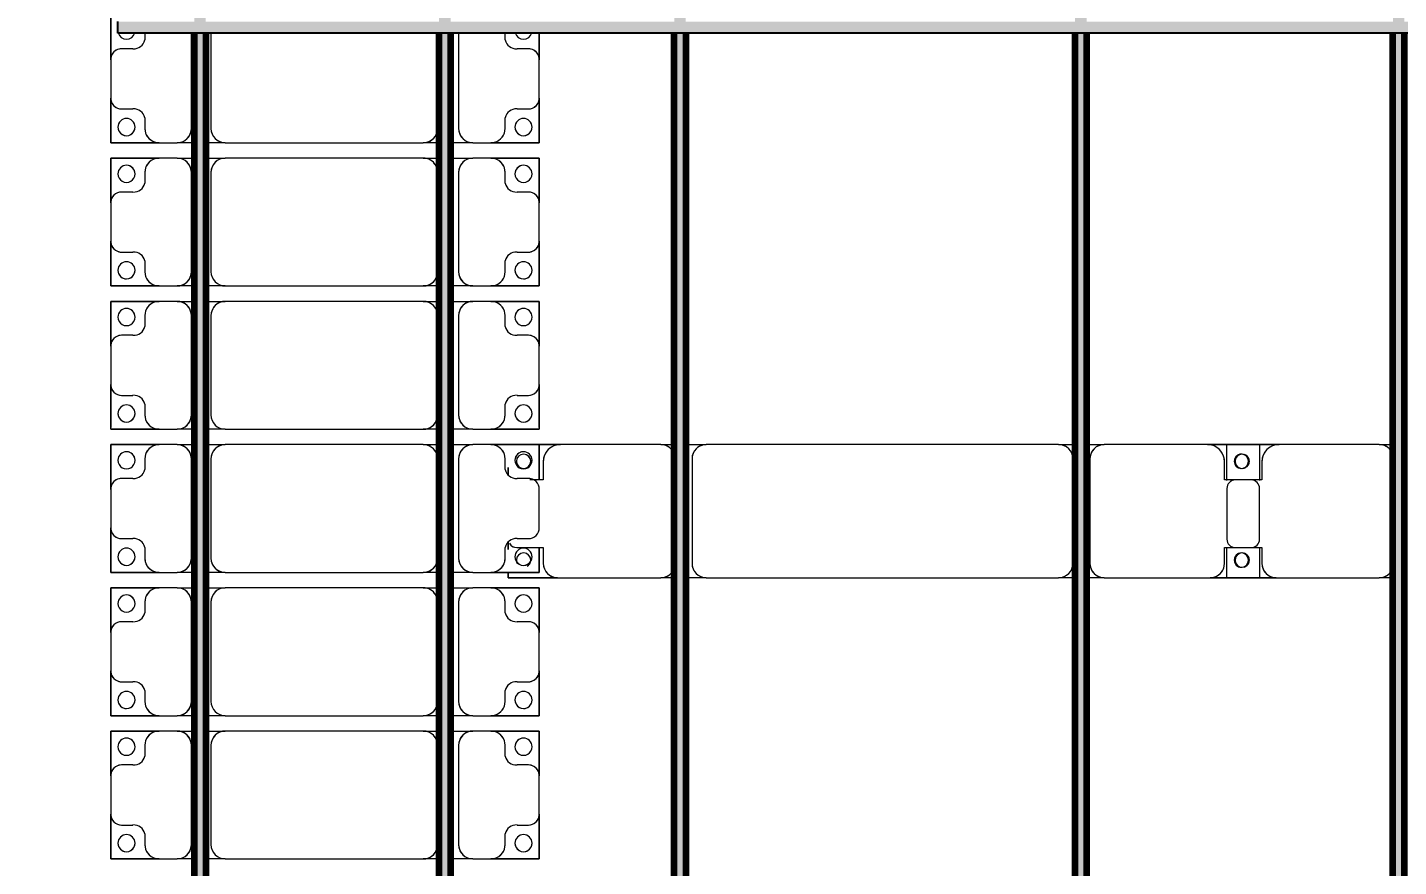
# Model space of a CAD drawing. Header units: millimetres. Extents: x -268744 to 115753, y -96240 to -10461.
# Drawn here: x -257023 to -252234, y -37556 to -34627 of the extents above; entities that cross this region are included whole.
import ezdxf

# ---------------------------------------------------------------- set-up
doc = ezdxf.new("R2010")
doc.units = ezdxf.units.MM
for name, color, linetype, lineweight in [('A-ANNO-DIMS', 211, 'Continuous', 9), ('A-ANNO-DIMS-900', 211, 'Continuous', 9), ('A-GENM', 13, 'Continuous', 9), ('S-BEAM', 12, 'Continuous', 9)]:
    doc.layers.add(name, color=color, linetype=linetype, lineweight=lineweight)
doc.styles.add('Trebuchet MS', font='trebuc.ttf', dxfattribs={"width": 0.8, "height": 2700})
doc.dimstyles.new('Arc_Length_-_3mm_Trebuchet_MS', dxfattribs={"dimscale": 304.8, "dimtxt": 2783.567448, "dimasz": 2.952756, "dimexe": 4.429134, "dimexo": 4.429134, "dimgap": 0.885827, "dimtad": 1, "dimdec": 0, "dimrnd": 10, "dimzin": 0, "dimdsep": 46, "dimtxsty": 'Trebuchet MS', "dimblk1": 'OBLIQUE', "dimblk2": 'OBLIQUE', "dimsah": 1, "dimcen": 0.09, "dimdle": 2.952756, "dimazin": 0, "dimtfac": 1, "dimtdec": 4, "dimtix": 1, "dimtmove": 0, "dimatfit": 3, "dimfxl": 1, "dimtvp": 1, "dimtolj": 1, "dimtzin": 0, "dimarcsym": 2})

# ---------------------------------------------------------------- blocks, each defined once
blk = doc.blocks.new('Dai phaodi lai - DẢI PHAO ĐI LẠI-102111-KHUNG KẾT CẤU BÈ PIN 1')
at = {"layer": 'A-GENM', "color": 7}
for p, q in [((14340.1, 748.4), (14433.1, 748.4)), ((14433.1, 748.4), (14340.1, 748.4)), ((14566.9, 748.4), (14433.1, 748.4)), ((14566.9, 748.4), (14723.2, 748.4)), ((14723.2, 748.4), (14566.9, 748.4)), ((14723.2, 748.4), (14723.2, 579.3)), ((14723.2, 579.3), (14723.2, 748.4)), ((14776.8, 748.4), (14933.1, 748.4)), ((14776.8, 579.3), (14776.8, 748.4)), ((14776.8, 748.4), (14776.8, 579.3)), ((14933.1, 748.4), (14776.8, 748.4)), ((15066.9, 748.4), (14933.1, 748.4)), ((15066.9, 748.4), (15223.2, 748.4)), ((15223.2, 748.4), (15066.9, 748.4)), ((15223.2, 748.4), (15223.2, 579.3)), ((15223.2, 579.3), (15223.2, 748.4)), ((15276.8, 748.4), (15433.1, 748.4)), ((15276.8, 579.3), (15276.8, 748.4)), ((15276.8, 748.4), (15276.8, 579.3)), ((15433.1, 748.4), (15276.8, 748.4)), ((15566.9, 748.4), (15433.1, 748.4)), ((15566.9, 748.4), (15723.2, 748.4)), ((15716.7, 748.4), (15566.9, 748.4)), ((15723.2, 748.4), (15723.2, 579.3)), ((15723.2, 579.3), (15723.2, 748.4)), ((15776.8, 748.4), (15900.1, 748.4)), ((15776.8, 579.3), (15776.8, 748.4)), ((15776.8, 748.4), (15776.8, 579.3)), ((15900.1, 748.4), (15776.8, 748.4)), ((16066.9, 748.4), (15933.1, 748.4)), ((16136.6, 748.4), (16223.2, 748.4)), ((16223.2, 748.4), (16136.6, 748.4)), ((16223.2, 748.4), (16223.2, 579.3)), ((16223.2, 579.3), (16223.2, 748.4)), ((16276.8, 748.4), (16433.1, 748.4)), ((16276.8, 579.3), (16276.8, 748.4)), ((16276.8, 748.4), (16276.8, 579.3)), ((16433.1, 748.4), (16276.8, 748.4)), ((16566.9, 748.4), (16433.1, 748.4)), ((16566.9, 748.4), (16723.2, 748.4)), ((16723.2, 748.4), (16566.9, 748.4)), ((16723.2, 748.4), (16723.2, 579.3)), ((16723.2, 579.3), (16723.2, 748.4)), ((16776.8, 748.4), (16933.1, 748.4)), ((16776.8, 579.3), (16776.8, 748.4)), ((16776.8, 748.4), (16776.8, 579.3)), ((16933.1, 748.4), (16776.8, 748.4)), ((17066.9, 748.4), (16933.1, 748.4)), ((17066.9, 748.4), (17223.2, 748.4)), ((17223.2, 748.4), (17066.9, 748.4)), ((17223.2, 748.4), (17223.2, 579.3)), ((17223.2, 579.3), (17223.2, 748.4)), ((14395.1, 710.4), (14395.1, 670.7)), ((14604.9, 670.7), (14604.9, 710.4)), ((14895.1, 710.4), (14895.1, 670.7)), ((15104.9, 670.7), (15104.9, 710.4)), ((15395.1, 710.4), (15395.1, 670.7)), ((15604.9, 670.7), (15604.9, 710.4)), ((15895.1, 710.4), (15895.1, 670.7)), ((16104.9, 670.7), (16104.9, 710.4)), ((16395.1, 710.4), (16395.1, 670.7)), ((16604.9, 670.7), (16604.9, 710.4)), ((16895.1, 710.4), (16895.1, 670.7)), ((17104.9, 670.7), (17104.9, 710.4)), ((14364.3, 629.3), (14340.1, 629.3)), ((14673.2, 629.3), (14635.7, 629.3)), ((14864.3, 629.3), (14826.8, 629.3)), ((15173.2, 629.3), (15135.7, 629.3)), ((15364.3, 629.3), (15326.8, 629.3)), ((15673.2, 629.3), (15635.7, 629.3)), ((15864.3, 629.3), (15826.8, 629.3)), ((16173.2, 629.3), (16135.7, 629.3)), ((16364.3, 629.3), (16326.8, 629.3)), ((16673.2, 629.3), (16635.7, 629.3)), ((16864.3, 629.3), (16826.8, 629.3)), ((17173.2, 629.3), (17135.7, 629.3)), ((14723.2, 516.7), (14723.2, 579.3)), ((14776.8, 579.3), (14776.8, 516.7)), ((15223.2, 516.7), (15223.2, 579.3)), ((15276.8, 579.3), (15276.8, 516.7)), ((15723.2, 516.7), (15723.2, 579.3)), ((15776.8, 579.3), (15776.8, 516.7)), ((16223.2, 516.7), (16223.2, 579.3)), ((16276.8, 579.3), (16276.8, 516.7)), ((16723.2, 516.7), (16723.2, 579.3)), ((16776.8, 579.3), (16776.8, 516.7)), ((17223.2, 516.7), (17223.2, 579.3)), ((14723.2, 516.7), (14723.2, 438.7)), ((14723.2, 516.7), (14723.2, 438.7)), ((14776.8, 438.7), (14776.8, 516.7)), ((14776.8, 438.7), (14776.8, 516.7)), ((15223.2, 516.7), (15223.2, 438.7)), ((15223.2, 516.7), (15223.2, 438.7)), ((15276.8, 438.7), (15276.8, 516.7)), ((15276.8, 438.7), (15276.8, 516.7)), ((15723.2, 516.7), (15723.2, 438.7)), ((15723.2, 516.7), (15723.2, 438.7)), ((15776.8, 438.7), (15776.8, 516.7)), ((15776.8, 438.7), (15776.8, 516.7)), ((16223.2, 516.7), (16223.2, 438.7)), ((16223.2, 516.7), (16223.2, 438.7)), ((16276.8, 438.7), (16276.8, 516.7)), ((16276.8, 438.7), (16276.8, 516.7)), ((16723.2, 516.7), (16723.2, 438.7)), ((16723.2, 516.7), (16723.2, 438.7)), ((16776.8, 438.7), (16776.8, 516.7)), ((16776.8, 438.7), (16776.8, 516.7)), ((17223.2, 516.7), (17223.2, 438.7)), ((17223.2, 516.7), (17223.2, 438.7)), ((14340.1, 466.7), (14673.2, 466.7)), ((14826.8, 466.7), (15173.2, 466.7)), ((15326.8, 466.7), (15673.2, 466.7)), ((15826.8, 466.7), (16173.2, 466.7)), ((16326.8, 466.7), (16673.2, 466.7)), ((16826.8, 466.7), (17173.2, 466.7)), ((14673.2, 393.3), (14340.1, 393.3)), ((14723.2, 398.7), (14723.2, 343.3)), ((14723.2, 398.7), (14723.2, 343.3)), ((14776.8, 343.3), (14776.8, 398.7)), ((14776.8, 343.3), (14776.8, 398.7)), ((15173.2, 393.3), (14826.8, 393.3)), ((15223.2, 398.7), (15223.2, 343.3)), ((15223.2, 398.7), (15223.2, 343.3)), ((15276.8, 343.3), (15276.8, 398.7)), ((15276.8, 343.3), (15276.8, 398.7)), ((15673.2, 393.3), (15326.8, 393.3)), ((15723.2, 398.7), (15723.2, 343.3)), ((15723.2, 398.7), (15723.2, 343.3)), ((15776.8, 343.3), (15776.8, 398.7)), ((15776.8, 343.3), (15776.8, 398.7)), ((16173.2, 393.3), (15826.8, 393.3)), ((16223.2, 398.7), (16223.2, 343.3)), ((16223.2, 398.7), (16223.2, 343.3)), ((16276.8, 343.3), (16276.8, 398.7)), ((16276.8, 343.3), (16276.8, 398.7)), ((16673.2, 393.3), (16326.8, 393.3)), ((16723.2, 398.7), (16723.2, 343.3)), ((16723.2, 398.7), (16723.2, 343.3)), ((16776.8, 343.3), (16776.8, 398.7)), ((16776.8, 343.3), (16776.8, 398.7)), ((17173.2, 393.3), (16826.8, 393.3)), ((17223.2, 398.7), (17223.2, 343.3)), ((17223.2, 398.7), (17223.2, 343.3)), ((14723.2, -348.3), (14723.2, 343.3)), ((14776.8, 343.3), (14776.8, -348.3)), ((15223.2, -348.3), (15223.2, 343.3)), ((15276.8, 343.3), (15276.8, -348.3)), ((15723.2, -348.3), (15723.2, 343.3)), ((15776.8, 343.3), (15776.8, -348.3)), ((16223.2, -348.3), (16223.2, 343.3)), ((16276.8, 343.3), (16276.8, -348.3)), ((16723.2, -348.3), (16723.2, 343.3)), ((16776.8, 343.3), (16776.8, -348.3)), ((17223.2, -348.3), (17223.2, 343.3)), ((14723.2, -348.3), (14723.2, -416.3)), ((14723.2, -348.3), (14723.2, -416.3)), ((14776.8, -416.3), (14776.8, -348.3)), ((14776.8, -416.3), (14776.8, -348.3)), ((15223.2, -348.3), (15223.2, -416.3)), ((15223.2, -348.3), (15223.2, -416.3)), ((15276.8, -416.3), (15276.8, -348.3)), ((15276.8, -416.3), (15276.8, -348.3)), ((15723.2, -348.3), (15723.2, -416.3)), ((15723.2, -348.3), (15723.2, -416.3)), ((15776.8, -416.3), (15776.8, -348.3)), ((15776.8, -416.3), (15776.8, -348.3)), ((16223.2, -348.3), (16223.2, -416.3)), ((16223.2, -348.3), (16223.2, -416.3)), ((16276.8, -416.3), (16276.8, -348.3)), ((16276.8, -416.3), (16276.8, -348.3)), ((16723.2, -348.3), (16723.2, -416.3)), ((16723.2, -348.3), (16723.2, -416.3)), ((16776.8, -416.3), (16776.8, -348.3)), ((16776.8, -416.3), (16776.8, -348.3)), ((17223.2, -348.3), (17223.2, -416.3)), ((17223.2, -348.3), (17223.2, -416.3)), ((14340.1, -398.3), (14673.2, -398.3)), ((14826.8, -398.3), (15173.2, -398.3)), ((15326.8, -398.3), (15673.2, -398.3)), ((15826.8, -398.3), (16173.2, -398.3)), ((16326.8, -398.3), (16673.2, -398.3)), ((16826.8, -398.3), (17173.2, -398.3)), ((14673.2, -466.7), (14340.1, -466.7)), ((14723.2, -456.3), (14723.2, -516.7)), ((14723.2, -456.3), (14723.2, -516.7)), ((14776.8, -516.7), (14776.8, -456.3)), ((14776.8, -516.7), (14776.8, -456.3)), ((15173.2, -466.7), (14826.8, -466.7)), ((15223.2, -456.3), (15223.2, -516.7)), ((15223.2, -456.3), (15223.2, -516.7)), ((15276.8, -516.7), (15276.8, -456.3)), ((15276.8, -516.7), (15276.8, -456.3)), ((15673.2, -466.7), (15326.8, -466.7)), ((15723.2, -456.3), (15723.2, -516.7)), ((15723.2, -456.3), (15723.2, -516.7)), ((15776.8, -516.7), (15776.8, -456.3)), ((15776.8, -516.7), (15776.8, -456.3)), ((16173.2, -466.7), (15826.8, -466.7)), ((16223.2, -456.3), (16223.2, -516.7)), ((16223.2, -456.3), (16223.2, -516.7)), ((16276.8, -516.7), (16276.8, -456.3)), ((16276.8, -516.7), (16276.8, -456.3)), ((16673.2, -466.7), (16326.8, -466.7)), ((16723.2, -456.3), (16723.2, -516.7)), ((16723.2, -456.3), (16723.2, -516.7)), ((16776.8, -516.7), (16776.8, -456.3)), ((16776.8, -516.7), (16776.8, -456.3)), ((17173.2, -466.7), (16826.8, -466.7)), ((17223.2, -456.3), (17223.2, -516.7)), ((17223.2, -456.3), (17223.2, -516.7)), ((14723.2, -579.3), (14723.2, -516.7)), ((14776.8, -516.7), (14776.8, -579.3)), ((15223.2, -579.3), (15223.2, -516.7)), ((15276.8, -516.7), (15276.8, -579.3)), ((15723.2, -579.3), (15723.2, -516.7)), ((15776.8, -516.7), (15776.8, -579.3)), ((16223.2, -579.3), (16223.2, -516.7)), ((16276.8, -516.7), (16276.8, -579.3)), ((16723.2, -579.3), (16723.2, -516.7)), ((16776.8, -516.7), (16776.8, -579.3)), ((17223.2, -579.3), (17223.2, -516.7)), ((14723.2, -579.3), (14723.2, -748.4)), ((14723.2, -748.4), (14723.2, -579.3)), ((14776.8, -748.4), (14776.8, -579.3)), ((14776.8, -579.3), (14776.8, -748.4)), ((15223.2, -579.3), (15223.2, -748.4)), ((15223.2, -748.4), (15223.2, -579.3)), ((15276.8, -748.4), (15276.8, -579.3)), ((15276.8, -579.3), (15276.8, -748.4)), ((15723.2, -579.3), (15723.2, -748.4)), ((15723.2, -748.4), (15723.2, -579.3)), ((15776.8, -748.4), (15776.8, -579.3)), ((15776.8, -579.3), (15776.8, -748.4)), ((16223.2, -579.3), (16223.2, -748.4)), ((16223.2, -748.4), (16223.2, -579.3)), ((16276.8, -748.4), (16276.8, -579.3)), ((16276.8, -579.3), (16276.8, -748.4)), ((16723.2, -579.3), (16723.2, -748.4)), ((16723.2, -748.4), (16723.2, -579.3)), ((16776.8, -748.4), (16776.8, -579.3)), ((16776.8, -579.3), (16776.8, -748.4)), ((17223.2, -579.3), (17223.2, -748.4)), ((17223.2, -748.4), (17223.2, -579.3)), ((14340.1, -629.3), (14364.3, -629.3)), ((14635.7, -629.3), (14673.2, -629.3)), ((14826.8, -629.3), (14864.3, -629.3)), ((15135.7, -629.3), (15173.2, -629.3)), ((15326.8, -629.3), (15364.3, -629.3)), ((15635.7, -629.3), (15673.2, -629.3)), ((15826.8, -629.3), (15864.3, -629.3)), ((16135.7, -629.3), (16173.2, -629.3)), ((16326.8, -629.3), (16364.3, -629.3)), ((16635.7, -629.3), (16673.2, -629.3)), ((16826.8, -629.3), (16864.3, -629.3)), ((17135.7, -629.3), (17173.2, -629.3)), ((14395.1, -670.7), (14395.1, -710.4)), ((14604.9, -710.4), (14604.9, -670.7)), ((14895.1, -670.7), (14895.1, -710.4)), ((15104.9, -710.4), (15104.9, -670.7)), ((15395.1, -670.7), (15395.1, -710.4)), ((15604.9, -710.4), (15604.9, -670.7)), ((15895.1, -670.7), (15895.1, -710.4)), ((16104.9, -710.4), (16104.9, -670.7)), ((16395.1, -670.7), (16395.1, -710.4)), ((16604.9, -710.4), (16604.9, -670.7)), ((16895.1, -670.7), (16895.1, -710.4)), ((17104.9, -710.4), (17104.9, -670.7)), ((14433.1, -748.4), (14276.8, -748.4)), ((14276.8, -748.4), (14433.1, -748.4)), ((14433.1, -748.4), (14566.9, -748.4)), ((14723.2, -748.4), (14566.9, -748.4)), ((14566.9, -748.4), (14723.2, -748.4)), ((14933.1, -748.4), (14776.8, -748.4)), ((14776.8, -748.4), (14933.1, -748.4)), ((14933.1, -748.4), (15066.9, -748.4)), ((15223.2, -748.4), (15066.9, -748.4)), ((15066.9, -748.4), (15223.2, -748.4)), ((15433.1, -748.4), (15276.8, -748.4)), ((15276.8, -748.4), (15433.1, -748.4)), ((15433.1, -748.4), (15566.9, -748.4)), ((15723.2, -748.4), (15566.9, -748.4)), ((15566.9, -748.4), (15716.7, -748.4)), ((15933.1, -748.4), (15776.8, -748.4)), ((15776.8, -748.4), (15933.1, -748.4)), ((15933.1, -748.4), (16066.9, -748.4)), ((16223.2, -748.4), (16066.9, -748.4)), ((16066.9, -748.4), (16223.2, -748.4)), ((16433.1, -748.4), (16276.8, -748.4)), ((16276.8, -748.4), (16433.1, -748.4)), ((16433.1, -748.4), (16566.9, -748.4)), ((16723.2, -748.4), (16566.9, -748.4)), ((16566.9, -748.4), (16723.2, -748.4)), ((16933.1, -748.4), (16776.8, -748.4)), ((16776.8, -748.4), (16933.1, -748.4)), ((16933.1, -748.4), (17066.9, -748.4)), ((17223.2, -748.4), (17066.9, -748.4)), ((17066.9, -748.4), (17223.2, -748.4))]:
    blk.add_line(p, q, dxfattribs=at)
for centre, radius, start, end in [((14331.6, 693.3), 30, 285, 75), ((14331.6, 693.3), 30, 285, 75), ((14433.1, 710.4), 38, 90, 180), ((14433.1, 710.4), 38, 90, 180), ((14433.1, 710.4), 38, 120, 180), ((14433.1, 710.4), 38, 120, 180), ((14433.1, 710.4), 38, 90, 105), ((14433.1, 710.4), 38, 90, 105), ((14566.9, 710.4), 38, 360, 90), ((14566.9, 710.4), 38, 75, 90), ((14566.9, 710.4), 38, 360, 90), ((14566.9, 710.4), 38, 75, 90), ((14566.9, 710.4), 38, 360, 60), ((14566.9, 710.4), 38, 0, 60), ((14668.4, 693.3), 30, 90, 270), ((14668.4, 693.3), 30, 90, 270), ((14668.4, 693.3), 30, 270, 90), ((14668.4, 693.3), 30, 0, 90), ((14831.6, 693.3), 30, 90, 270), ((14831.6, 693.3), 30, 90, 180), ((14831.6, 693.3), 30, 270, 90), ((14831.6, 693.3), 30, 270, 90), ((14933.1, 710.4), 38, 90, 180), ((14933.1, 710.4), 38, 90, 180), ((14933.1, 710.4), 38, 120, 180), ((14933.1, 710.4), 38, 120, 180), ((14933.1, 710.4), 38, 90, 105), ((14933.1, 710.4), 38, 90, 105), ((15066.9, 710.4), 38, 360, 90), ((15066.9, 710.4), 38, 75, 90), ((15066.9, 710.4), 38, 360, 90), ((15066.9, 710.4), 38, 75, 90), ((15066.9, 710.4), 38, 0, 60), ((15066.9, 710.4), 38, 0, 60), ((15168.4, 693.3), 30, 90, 270), ((15168.4, 693.3), 30, 90, 270), ((15168.4, 693.3), 30, 270, 90), ((15168.4, 693.3), 30, 0, 90), ((15331.6, 693.3), 30, 90, 270), ((15331.6, 693.3), 30, 90, 180), ((15331.6, 693.3), 30, 270, 90), ((15331.6, 693.3), 30, 270, 90), ((15433.1, 710.4), 38, 90, 180), ((15433.1, 710.4), 38, 90, 180), ((15433.1, 710.4), 38, 120, 180), ((15433.1, 710.4), 38, 120, 180), ((15433.1, 710.4), 38, 90, 105), ((15433.1, 710.4), 38, 90, 105), ((15566.9, 710.4), 38, 360, 90), ((15566.9, 710.4), 38, 75, 90), ((15566.9, 710.4), 38, 360, 90), ((15566.9, 710.4), 38, 75, 90), ((15566.9, 710.4), 38, 360, 60), ((15566.9, 710.4), 38, 0, 60), ((15668.4, 693.3), 30, 90, 270), ((15668.4, 693.3), 30, 90, 270), ((15668.4, 693.3), 30, 270, 90), ((15668.4, 693.3), 30, 0, 90), ((15831.6, 693.3), 30, 90, 270), ((15831.6, 693.3), 30, 90, 180), ((15831.6, 693.3), 30, 270, 90), ((15831.6, 693.3), 30, 270, 90), ((15933.1, 710.4), 38, 90, 180), ((15933.1, 710.4), 38, 150, 180), ((15933.1, 710.4), 38, 150, 180), ((16066.9, 710.4), 38, 0, 90), ((16168.4, 693.3), 30, 90, 270), ((16168.4, 693.3), 30, 90, 270), ((16168.4, 693.3), 30, 270, 90), ((16168.4, 693.3), 30, 0, 90), ((16331.6, 693.3), 30, 90, 270), ((16331.6, 693.3), 30, 90, 180), ((16331.6, 693.3), 30, 270, 90), ((16331.6, 693.3), 30, 270, 90), ((16433.1, 710.4), 38, 90, 180), ((16433.1, 710.4), 38, 90, 180), ((16433.1, 710.4), 38, 120, 180), ((16433.1, 710.4), 38, 120, 180), ((16433.1, 710.4), 38, 90, 105), ((16433.1, 710.4), 38, 90, 105), ((16566.9, 710.4), 38, 0, 90), ((16566.9, 710.4), 38, 75, 90), ((16566.9, 710.4), 38, 0, 90), ((16566.9, 710.4), 38, 75, 90), ((16566.9, 710.4), 38, 0, 60), ((16566.9, 710.4), 38, 0, 60), ((16668.4, 693.3), 30, 90, 270), ((16668.4, 693.3), 30, 90, 270), ((16668.4, 693.3), 30, 270, 90), ((16668.4, 693.3), 30, 0, 90), ((16831.6, 693.3), 30, 90, 270), ((16831.6, 693.3), 30, 90, 180), ((16831.6, 693.3), 30, 270, 90), ((16831.6, 693.3), 30, 270, 90), ((16933.1, 710.4), 38, 90, 180), ((16933.1, 710.4), 38, 90, 180), ((16933.1, 710.4), 38, 120, 180), ((16933.1, 710.4), 38, 120, 180), ((16933.1, 710.4), 38, 90, 105), ((16933.1, 710.4), 38, 90, 105), ((17066.9, 710.4), 38, 0, 90), ((17066.9, 710.4), 38, 75, 90), ((17066.9, 710.4), 38, 0, 90), ((17066.9, 710.4), 38, 75, 90), ((17066.9, 710.4), 38, 0, 60), ((17066.9, 710.4), 38, 0, 60), ((17168.4, 693.3), 30, 90, 270), ((17168.4, 693.3), 30, 90, 270), ((17168.4, 693.3), 30, 270, 90), ((17168.4, 693.3), 30, 0, 90), ((14355.2, 668.2), 40, 283.1885, 3.5081), ((14644.8, 668.2), 40, 176.4919, 256.8115), ((14668.4, 693.3), 30, 270, 345), ((14831.6, 693.3), 30, 195, 270), ((14855.2, 668.2), 40, 283.1885, 3.5081), ((15144.8, 668.2), 40, 176.4919, 256.8115), ((15168.4, 693.3), 30, 270, 345), ((15331.6, 693.3), 30, 195, 270), ((15355.2, 668.2), 40, 283.1885, 3.5081), ((15644.8, 668.2), 40, 176.4919, 256.8115), ((15668.4, 693.3), 30, 270, 345), ((15831.6, 693.3), 30, 195, 270), ((15855.2, 668.2), 40, 283.1885, 3.5081), ((16144.8, 668.2), 40, 176.4919, 256.8115), ((16168.4, 693.3), 30, 270, 345), ((16331.6, 693.3), 30, 195, 270), ((16355.2, 668.2), 40, 283.1885, 3.5081), ((16644.8, 668.2), 40, 176.4919, 256.8115), ((16668.4, 693.3), 30, 270, 345), ((16831.6, 693.3), 30, 195, 270), ((16855.2, 668.2), 40, 283.1885, 3.5081), ((17144.8, 668.2), 40, 176.4919, 256.8115), ((17168.4, 693.3), 30, 270, 345), ((14673.2, 579.3), 50, 360, 90), ((14673.2, 579.3), 50, 15, 90), ((14826.8, 579.3), 50, 90, 180), ((14826.8, 579.3), 50, 90, 165), ((15173.2, 579.3), 50, 0, 90), ((15173.2, 579.3), 50, 15, 90), ((15326.8, 579.3), 50, 90, 180), ((15326.8, 579.3), 50, 90, 165), ((15673.2, 579.3), 50, 0, 90), ((15673.2, 579.3), 50, 15, 90), ((15826.8, 579.3), 50, 90, 180), ((15826.8, 579.3), 50, 90, 165), ((16173.2, 579.3), 50, 0, 90), ((16173.2, 579.3), 50, 15, 84.0458), ((16326.8, 579.3), 50, 90, 180), ((16326.8, 579.3), 50, 90, 165), ((16673.2, 579.3), 50, 0, 90), ((16673.2, 579.3), 50, 15, 90), ((16826.8, 579.3), 50, 90, 180), ((16826.8, 579.3), 50, 90, 165), ((17173.2, 579.3), 50, 360, 90), ((17173.2, 579.3), 50, 15, 90), ((14673.2, 516.7), 50, 270, 0), ((14673.2, 516.7), 50, 270, 345), ((14826.8, 516.7), 50, 180, 270), ((14826.8, 516.7), 50, 195, 270), ((15173.2, 516.7), 50, 270, 0), ((15173.2, 516.7), 50, 270, 345), ((15326.8, 516.7), 50, 180, 270), ((15326.8, 516.7), 50, 195, 270), ((15673.2, 516.7), 50, 270, 0), ((15673.2, 516.7), 50, 270, 345), ((15826.8, 516.7), 50, 180, 270), ((15826.8, 516.7), 50, 195, 270), ((16173.2, 516.7), 50, 270, 360), ((16173.2, 516.7), 50, 275.9542, 345), ((16326.8, 516.7), 50, 180, 270), ((16326.8, 516.7), 50, 195, 270), ((16673.2, 516.7), 50, 270, 360), ((16673.2, 516.7), 50, 270, 345), ((16826.8, 516.7), 50, 180, 270), ((16826.8, 516.7), 50, 195, 270), ((17173.2, 516.7), 50, 270, 360), ((17173.2, 516.7), 50, 270, 345), ((14673.2, 343.3), 50, 0, 90), ((14673.2, 343.3), 50, 360, 75), ((14826.8, 343.3), 50, 90, 180), ((14826.8, 343.3), 50, 105, 135), ((15173.2, 343.3), 50, 0, 90), ((15173.2, 343.3), 50, 360, 75), ((15326.8, 343.3), 50, 90, 180), ((15326.8, 343.3), 50, 105, 135), ((15673.2, 343.3), 50, 360, 90), ((15673.2, 343.3), 50, 360, 75), ((15826.8, 343.3), 50, 90, 180), ((15826.8, 343.3), 50, 105, 135), ((16173.2, 343.3), 50, 0, 90), ((16173.2, 343.3), 50, 360, 75), ((16326.8, 343.3), 50, 90, 180), ((16326.8, 343.3), 50, 105, 135), ((16673.2, 343.3), 50, 0, 90), ((16673.2, 343.3), 50, 360, 75), ((16826.8, 343.3), 50, 90, 180), ((16826.8, 343.3), 50, 105, 135), ((17173.2, 343.3), 50, 0, 90), ((17173.2, 343.3), 50, 360, 75), ((14826.8, 343.3), 50, 150, 180), ((15326.8, 343.3), 50, 150, 180), ((15826.8, 343.3), 50, 150, 180), ((16326.8, 343.3), 50, 150, 180), ((16826.8, 343.3), 50, 150, 180), ((14673.2, -348.3), 50, 270, 0), ((14673.2, -348.3), 50, 270, 360), ((14826.8, -348.3), 50, 180, 270), ((14826.8, -348.3), 50, 195, 270), ((15173.2, -348.3), 50, 270, 0), ((15173.2, -348.3), 50, 270, 0), ((15326.8, -348.3), 50, 180, 270), ((15326.8, -348.3), 50, 195, 270), ((15673.2, -348.3), 50, 270, 360), ((15673.2, -348.3), 50, 270, 360), ((15826.8, -348.3), 50, 180, 270), ((15826.8, -348.3), 50, 195, 270), ((16173.2, -348.3), 50, 270, 360), ((16173.2, -348.3), 50, 285, 360), ((16326.8, -348.3), 50, 180, 270), ((16326.8, -348.3), 50, 195, 270), ((16673.2, -348.3), 50, 270, 360), ((16673.2, -348.3), 50, 270, 360), ((16826.8, -348.3), 50, 180, 270), ((16826.8, -348.3), 50, 195, 270), ((17173.2, -348.3), 50, 270, 0), ((17173.2, -348.3), 50, 270, 0), ((14673.2, -516.7), 50, 360, 90), ((14673.2, -516.7), 50, 15, 90), ((14826.8, -516.7), 50, 90, 180), ((14826.8, -516.7), 50, 90, 165), ((15173.2, -516.7), 50, 0, 90), ((15173.2, -516.7), 50, 15, 90), ((15326.8, -516.7), 50, 90, 180), ((15326.8, -516.7), 50, 90, 165), ((15673.2, -516.7), 50, 360, 90), ((15673.2, -516.7), 50, 15, 90), ((15826.8, -516.7), 50, 90, 180), ((15826.8, -516.7), 50, 90, 165), ((16173.2, -516.7), 50, 0, 90), ((16173.2, -516.7), 50, 15, 84.0458), ((16326.8, -516.7), 50, 90, 180), ((16326.8, -516.7), 50, 90, 165), ((16673.2, -516.7), 50, 360, 90), ((16673.2, -516.7), 50, 15, 90), ((16826.8, -516.7), 50, 90, 180), ((16826.8, -516.7), 50, 90, 165), ((17173.2, -516.7), 50, 0, 90), ((17173.2, -516.7), 50, 15, 90), ((14673.2, -579.3), 50, 270, 360), ((14673.2, -579.3), 50, 270, 345), ((14826.8, -579.3), 50, 180, 270), ((14826.8, -579.3), 50, 195, 270), ((15173.2, -579.3), 50, 270, 360), ((15173.2, -579.3), 50, 270, 345), ((15326.8, -579.3), 50, 180, 270), ((15326.8, -579.3), 50, 195, 270), ((15673.2, -579.3), 50, 270, 0), ((15673.2, -579.3), 50, 270, 345), ((15826.8, -579.3), 50, 180, 270), ((15826.8, -579.3), 50, 195, 270), ((16173.2, -579.3), 50, 270, 360), ((16173.2, -579.3), 50, 275.9542, 345), ((16326.8, -579.3), 50, 180, 270), ((16326.8, -579.3), 50, 195, 270), ((16673.2, -579.3), 50, 270, 0), ((16673.2, -579.3), 50, 270, 345), ((16826.8, -579.3), 50, 180, 270), ((16826.8, -579.3), 50, 195, 270), ((17173.2, -579.3), 50, 270, 0), ((17173.2, -579.3), 50, 270, 345), ((14331.6, -693.3), 30, 285, 75), ((14331.6, -693.3), 30, 285, 75), ((14355.2, -668.2), 40, 356.4919, 76.8115), ((14644.8, -668.2), 40, 103.1885, 183.5081), ((14668.4, -693.3), 30, 90, 270), ((14668.4, -693.3), 30, 90, 270), ((14668.4, -693.3), 30, 270, 90), ((14668.4, -693.3), 30, 15, 90), ((14831.6, -693.3), 30, 90, 270), ((14831.6, -693.3), 30, 90, 165), ((14831.6, -693.3), 30, 270, 90), ((14831.6, -693.3), 30, 270, 90), ((14855.2, -668.2), 40, 356.4919, 76.8115), ((15144.8, -668.2), 40, 103.1885, 183.5081), ((15168.4, -693.3), 30, 90, 270), ((15168.4, -693.3), 30, 90, 270), ((15168.4, -693.3), 30, 270, 90), ((15168.4, -693.3), 30, 15, 90), ((15331.6, -693.3), 30, 90, 270), ((15331.6, -693.3), 30, 90, 165), ((15331.6, -693.3), 30, 270, 90), ((15331.6, -693.3), 30, 270, 90), ((15355.2, -668.2), 40, 356.4919, 76.8115), ((15644.8, -668.2), 40, 103.1885, 183.5081), ((15668.4, -693.3), 30, 90, 270), ((15668.4, -693.3), 30, 90, 270), ((15668.4, -693.3), 30, 270, 90), ((15668.4, -693.3), 30, 15, 90), ((15831.6, -693.3), 30, 90, 270), ((15831.6, -693.3), 30, 90, 165), ((15831.6, -693.3), 30, 270, 90), ((15831.6, -693.3), 30, 270, 90), ((15855.2, -668.2), 40, 356.4919, 76.8115), ((16144.8, -668.2), 40, 103.1885, 183.5081), ((16168.4, -693.3), 30, 90, 270), ((16168.4, -693.3), 30, 90, 270), ((16168.4, -693.3), 30, 270, 90), ((16168.4, -693.3), 30, 15, 90), ((16331.6, -693.3), 30, 90, 270), ((16331.6, -693.3), 30, 90, 165), ((16331.6, -693.3), 30, 270, 90), ((16331.6, -693.3), 30, 270, 90), ((16355.2, -668.2), 40, 356.4919, 76.8115), ((16644.8, -668.2), 40, 103.1885, 183.5081), ((16668.4, -693.3), 30, 90, 270), ((16668.4, -693.3), 30, 90, 270), ((16668.4, -693.3), 30, 270, 90), ((16668.4, -693.3), 30, 15, 90), ((16831.6, -693.3), 30, 90, 270), ((16831.6, -693.3), 30, 90, 165), ((16831.6, -693.3), 30, 270, 90), ((16831.6, -693.3), 30, 270, 90), ((16855.2, -668.2), 40, 356.4919, 76.8115), ((17144.8, -668.2), 40, 103.1885, 183.5081), ((17168.4, -693.3), 30, 90, 270), ((17168.4, -693.3), 30, 90, 270), ((17168.4, -693.3), 30, 270, 90), ((17168.4, -693.3), 30, 15, 90), ((14433.1, -710.4), 38, 180, 270), ((14433.1, -710.4), 38, 180, 240), ((14433.1, -710.4), 38, 180, 270), ((14433.1, -710.4), 38, 180, 240), ((14566.9, -710.4), 38, 270, 360), ((14566.9, -710.4), 38, 270, 360), ((14566.9, -710.4), 38, 300, 0), ((14566.9, -710.4), 38, 300, 0), ((14668.4, -693.3), 30, 270, 360), ((14831.6, -693.3), 30, 180, 270), ((14933.1, -710.4), 38, 180, 270), ((14933.1, -710.4), 38, 180, 240), ((14933.1, -710.4), 38, 180, 270), ((14933.1, -710.4), 38, 180, 240), ((15066.9, -710.4), 38, 270, 0), ((15066.9, -710.4), 38, 270, 360), ((15066.9, -710.4), 38, 300, 0), ((15066.9, -710.4), 38, 300, 0), ((15168.4, -693.3), 30, 270, 360), ((15331.6, -693.3), 30, 180, 270), ((15433.1, -710.4), 38, 180, 270), ((15433.1, -710.4), 38, 180, 240), ((15433.1, -710.4), 38, 180, 270), ((15433.1, -710.4), 38, 180, 240), ((15566.9, -710.4), 38, 270, 360), ((15566.9, -710.4), 38, 270, 360), ((15566.9, -710.4), 38, 300, 360), ((15566.9, -710.4), 38, 300, 360), ((15668.4, -693.3), 30, 270, 360), ((15831.6, -693.3), 30, 180, 270), ((15933.1, -710.4), 38, 180, 270), ((15933.1, -710.4), 38, 180, 240), ((15933.1, -710.4), 38, 180, 270), ((15933.1, -710.4), 38, 180, 240), ((16066.9, -710.4), 38, 270, 360), ((16066.9, -710.4), 38, 270, 360), ((16066.9, -710.4), 38, 300, 360), ((16066.9, -710.4), 38, 300, 360), ((16168.4, -693.3), 30, 270, 360), ((16331.6, -693.3), 30, 180, 270), ((16433.1, -710.4), 38, 180, 270), ((16433.1, -710.4), 38, 180, 240), ((16433.1, -710.4), 38, 180, 270), ((16433.1, -710.4), 38, 180, 240), ((16566.9, -710.4), 38, 270, 360), ((16566.9, -710.4), 38, 270, 360), ((16566.9, -710.4), 38, 300, 360), ((16566.9, -710.4), 38, 300, 360), ((16668.4, -693.3), 30, 270, 360), ((16831.6, -693.3), 30, 180, 270), ((16933.1, -710.4), 38, 180, 270), ((16933.1, -710.4), 38, 180, 240), ((16933.1, -710.4), 38, 180, 270), ((16933.1, -710.4), 38, 180, 240), ((17066.9, -710.4), 38, 270, 0), ((17066.9, -710.4), 38, 270, 360), ((17066.9, -710.4), 38, 300, 0), ((17066.9, -710.4), 38, 300, 0), ((17168.4, -693.3), 30, 270, 360), ((14433.1, -710.4), 38, 255, 270), ((14433.1, -710.4), 38, 255, 270), ((14566.9, -710.4), 38, 270, 285), ((14566.9, -710.4), 38, 270, 285), ((14933.1, -710.4), 38, 255, 270), ((14933.1, -710.4), 38, 255, 270), ((15066.9, -710.4), 38, 270, 285), ((15066.9, -710.4), 38, 270, 285), ((15433.1, -710.4), 38, 255, 270), ((15433.1, -710.4), 38, 255, 270), ((15566.9, -710.4), 38, 270, 285), ((15566.9, -710.4), 38, 270, 285), ((15933.1, -710.4), 38, 255, 270), ((15933.1, -710.4), 38, 255, 270), ((16066.9, -710.4), 38, 270, 285), ((16066.9, -710.4), 38, 270, 285), ((16433.1, -710.4), 38, 255, 270), ((16433.1, -710.4), 38, 255, 270), ((16566.9, -710.4), 38, 270, 285), ((16566.9, -710.4), 38, 270, 285), ((16933.1, -710.4), 38, 255, 270), ((16933.1, -710.4), 38, 255, 270), ((17066.9, -710.4), 38, 270, 285), ((17066.9, -710.4), 38, 270, 285)]:
    blk.add_arc(centre, radius, start, end, dxfattribs=at)
blk = doc.blocks.new('Dầm C52 - Dầm C52-102502-KHUNG KẾT CẤU BÈ PIN 1')
at = {"layer": 'S-BEAM', "lineweight": 140}
h = blk.add_hatch(color=1, dxfattribs=at)
h.paths.add_polyline_path([(-25480.9, 20), (-25480.9, -20), (-25440.9, -20), (-25440.9, 20)])
h.paths.add_polyline_path([(-25400.9, 20), (-25400.9, -20), (-19440.9, -20), (-19443, 20), (-24983.5, 20)])
h.paths.add_polyline_path([(-19400.9, 20), (-19400.9, -20), (-13440.9, -20), (-13440.9, 20), (-18981.3, 20)])
h.paths.add_polyline_path([(-13400.9, -20), (-7440.9, -20), (-7440.9, 20), (-13400.9, 20)])
h.paths.add_polyline_path([(-7400.9, -20), (-1440.9, -20), (-1440.9, 20), (-7400.9, 20)])
h.paths.add_polyline_path([(-1400.9, -20), (4559.1, -20), (4559.1, 20), (-1400.9, 20)])
h.paths.add_polyline_path([(4599.1, 20), (4599.1, -20), (10559.1, -20), (10559.1, 20), (5027.2, 20)])
h.paths.add_polyline_path([(10599.1, -20), (16559.1, -20), (16559.1, 20), (10599.1, 20)])
h.paths.add_polyline_path([(16599.1, 20), (16599.1, -20), (22559.1, -20), (22559.1, 20), (17031.5, 20)])
h.paths.add_polyline_path([(22599.1, -20), (25259.1, -20), (25259.1, 20), (22599.1, 20)])
h.paths.add_polyline_path([(25299.1, -20), (25480.9, -20), (25480.9, 20), (25299.1, 20)])
at = {"layer": 'S-BEAM', "color": 1, "lineweight": 140}
for p, q in [((4599.1, 20), (10559.1, 20)), ((10559.1, -20), (4599.1, -20))]:
    blk.add_line(p, q, dxfattribs=at)
blk = doc.blocks.new('Dầm C52 - Dầm C52-V1-KHUNG KẾT CẤU BÈ PIN 1')
at = {"layer": 'S-BEAM', "lineweight": 140}
h = blk.add_hatch(color=1, dxfattribs=at)
h.paths.add_polyline_path([(-25480.9, 20), (-25480.9, -20), (-25440.9, -20), (-25445.2, 20)])
h.paths.add_polyline_path([(-25400.9, -20), (-19440.9, -20), (-19443, 20), (-25400.9, 20)])
h.paths.add_polyline_path([(-19400.9, 20), (-19400.9, -20), (-13440.9, -20), (-13440.9, 20), (-18981.3, 20)])
h.paths.add_polyline_path([(-13400.9, -20), (-7440.9, -20), (-7440.9, 20), (-13400.9, 20)])
h.paths.add_polyline_path([(-7400.9, 20), (-7400.9, -20), (-1440.9, -20), (-1440.9, 20), (-6977, 20)])
h.paths.add_polyline_path([(-1400.9, -20), (4559.1, -20), (4559.1, 20), (-1400.9, 20)])
h.paths.add_polyline_path([(4599.1, 20), (4599.1, -20), (10559.1, -20), (10559.1, 20), (5027.2, 20)])
h.paths.add_polyline_path([(10599.1, -20), (16559.1, -20), (16559.1, 20), (10599.1, 20)])
h.paths.add_polyline_path([(16599.1, 20), (16599.1, -20), (22559.1, -20), (22559.1, 20), (17031.5, 20)])
h.paths.add_polyline_path([(22599.1, -20), (25259.1, -20), (25259.1, 20), (22599.1, 20)])
h.paths.add_polyline_path([(25299.1, -20), (25480.9, -20), (25480.9, 20), (25299.1, 20)])
at = {"layer": 'S-BEAM', "color": 1, "lineweight": 140}
for p, q in [((4599.1, 20), (10559.1, 20)), ((10559.1, -20), (4599.1, -20))]:
    blk.add_line(p, q, dxfattribs=at)
blk = doc.blocks.new('Dầm C52 - Dầm C52-V2-KHUNG KẾT CẤU BÈ PIN 1')
at = {"layer": 'S-BEAM', "lineweight": 140}
h = blk.add_hatch(color=1, dxfattribs=at)
h.paths.add_polyline_path([(-25480.9, 20), (-25480.9, -20), (-25440.9, -20), (-25440.9, 20)])
h.paths.add_polyline_path([(-25400.9, 20), (-25400.9, -20), (-19440.9, -20), (-19443, 20), (-24983.5, 20)])
h.paths.add_polyline_path([(-19400.9, 20), (-19400.9, -20), (-13440.9, -20), (-13440.9, 20), (-18519.6, 20)])
h.paths.add_polyline_path([(-13400.9, -20), (-7440.9, -20), (-7440.9, 20), (-13400.9, 20)])
h.paths.add_polyline_path([(-7400.9, 20), (-7400.9, -20), (-1440.9, -20), (-1440.9, 20), (-6515.3, 20)])
h.paths.add_polyline_path([(-1400.9, 20), (-1400.9, -20), (4559.1, -20), (4559.1, 20), (-974.9, 20)])
h.paths.add_polyline_path([(4599.1, -20), (10559.1, -20), (10559.1, 20), (4599.1, 20)])
h.paths.add_polyline_path([(10599.1, -20), (16559.1, -20), (16559.1, 20), (10599.1, 20)])
h.paths.add_polyline_path([(16599.1, 20), (16599.1, -20), (22559.1, -20), (22559.1, 20), (17493.2, 20)])
h.paths.add_polyline_path([(22599.1, 20), (22599.1, -20), (25259.1, -20), (25259.1, 20), (23033.7, 20)])
h.paths.add_polyline_path([(25299.1, -20), (25480.9, -20), (25480.9, 20), (25299.1, 20)])
at = {"layer": 'S-BEAM', "color": 1, "lineweight": 140}
for p, q in [((4599.1, 20), (10559.1, 20)), ((10559.1, -20), (4599.1, -20))]:
    blk.add_line(p, q, dxfattribs=at)
blk = doc.blocks.new('Dầm C52 - Dầm C52-102503-KHUNG KẾT CẤU BÈ PIN 1')
at = {"layer": 'S-BEAM', "lineweight": 140}
h = blk.add_hatch(color=1, dxfattribs=at)
h.paths.add_polyline_path([(-25480.9, 20), (-25480.9, -20), (-25440.9, -20), (-25440.9, 20)])
h.paths.add_polyline_path([(-25400.9, 20), (-25400.9, -20), (-19440.9, -20), (-19443, 20), (-24983.5, 20)])
h.paths.add_polyline_path([(-19400.9, 20), (-19400.9, -20), (-13440.9, -20), (-13440.9, 20), (-17596.2, 20)])
h.paths.add_polyline_path([(-13400.9, -20), (-7440.9, -20), (-7440.9, 20), (-13400.9, 20)])
h.paths.add_polyline_path([(-7400.9, -20), (-1440.9, -20), (-1440.9, 20), (-7400.9, 20)])
h.paths.add_polyline_path([(-1400.9, -20), (4559.1, -20), (4559.1, 20), (-1400.9, 20)])
h.paths.add_polyline_path([(4599.1, -20), (10559.1, -20), (10559.1, 20), (4599.1, 20)])
h.paths.add_polyline_path([(10599.1, 20), (10599.1, -20), (16559.1, -20), (16559.1, 20), (11952.8, 20)])
h.paths.add_polyline_path([(16599.1, -20), (22559.1, -20), (22559.1, 20), (16599.1, 20)])
h.paths.add_polyline_path([(22599.1, -20), (25259.1, -20), (25259.1, 20), (22599.1, 20)])
h.paths.add_polyline_path([(25299.1, -20), (25441.8, -20), (25441.8, 20), (25299.1, 20)])
at = {"layer": 'S-BEAM', "color": 1, "lineweight": 140}
for p, q in [((4599.1, 20), (10559.1, 20)), ((10559.1, -20), (4599.1, -20))]:
    blk.add_line(p, q, dxfattribs=at)
blk = doc.blocks.new('Dai phao do pin - DẢI PHAO ĐỠ PIN-V16-KHUNG KẾT CẤU BÈ PIN 1')
at = {"layer": 'A-GENM', "color": 7}
for p, q in [((-1312.2, 241.6), (-1129.7, 241.6)), ((-1129.7, 241.6), (-1312.2, 241.6)), ((-779.7, 241.6), (-1129.7, 241.6)), ((-779.7, 241.6), (-732.4, 241.6)), ((-779.7, 241.6), (-732.4, 241.6)), ((-692.4, 241.6), (-620.3, 241.6)), ((-692.4, 241.6), (-620.3, 241.6)), ((610.3, 241.6), (-620.3, 241.6)), ((610.3, 241.6), (667.6, 241.6)), ((610.3, 241.6), (667.6, 241.6)), ((707.6, 241.6), (769.7, 241.6)), ((707.6, 241.6), (769.7, 241.6)), ((1129.7, 241.6), (769.7, 241.6)), ((1129.7, 241.6), (1312.2, 241.6)), ((1312.2, 241.6), (1129.7, 241.6)), ((1197.8, 241.6), (1380.3, 241.6)), ((1197.8, 116.2), (1197.8, 241.6)), ((1380.3, 241.6), (1197.8, 241.6)), ((1312.2, 241.6), (1312.2, 116.2)), ((1730.3, 241.6), (1380.3, 241.6)), ((1730.3, 241.6), (1777.6, 241.6)), ((1730.3, 241.6), (1777.6, 241.6)), ((-670.3, 191.6), (-670.3, -173.4)), ((660.3, -173.4), (660.3, 191.6)), ((719.7, 191.6), (719.7, -173.4)), ((-1312.2, 135.1), (-1312.2, 161.7)), ((-1312.2, 161.7), (-1312.2, 135.1)), ((-1189.7, 181.6), (-1189.7, 118.2)), ((1189.7, 118.2), (1189.7, 181.6)), ((1320.3, 181.6), (1320.3, 118.2)), ((-1189.7, 118.2), (-1236.8, 118.2)), ((1282.2, 118.2), (1189.7, 118.2)), ((1320.3, 118.2), (1227.8, 118.2)), ((1197.8, 88.2), (1197.8, -88.2)), ((1312.2, -88.2), (1312.2, 88.2)), ((-1312.2, -125.1), (-1312.2, -98.4)), ((-1312.2, -98.4), (-1312.2, -125.1)), ((-1282.2, -118.2), (-1189.7, -118.2)), ((-1189.7, -118.2), (-1189.7, -173.4)), ((1189.7, -173.4), (1189.7, -118.2)), ((1189.7, -118.2), (1282.2, -118.2)), ((1197.8, -223.4), (1197.8, -116.2)), ((1227.8, -118.2), (1320.3, -118.2)), ((1312.2, -116.2), (1312.2, -223.4)), ((1320.3, -118.2), (1320.3, -173.4)), ((-1312.2, -223.4), (-1312.2, -203.7)), ((-1312.2, -203.7), (-1312.2, -223.4)), ((-1139.7, -223.4), (-1312.2, -223.4)), ((-1312.2, -223.4), (-1139.7, -223.4)), ((-1139.7, -223.4), (-779.7, -223.4)), ((-732.4, -223.4), (-779.7, -223.4)), ((-732.4, -223.4), (-779.7, -223.4)), ((-620.3, -223.4), (-692.4, -223.4)), ((-620.3, -223.4), (-692.4, -223.4)), ((-620.3, -223.4), (610.3, -223.4)), ((667.6, -223.4), (610.3, -223.4)), ((667.6, -223.4), (610.3, -223.4)), ((769.7, -223.4), (707.6, -223.4)), ((769.7, -223.4), (707.6, -223.4)), ((769.7, -223.4), (1139.7, -223.4)), ((1312.2, -223.4), (1139.7, -223.4)), ((1139.7, -223.4), (1312.2, -223.4)), ((1370.3, -223.4), (1197.8, -223.4)), ((1197.8, -223.4), (1370.3, -223.4)), ((1370.3, -223.4), (1730.3, -223.4)), ((1777.6, -223.4), (1730.3, -223.4)), ((1777.6, -223.4), (1730.3, -223.4))]:
    blk.add_line(p, q, dxfattribs=at)
for centre, radius, start, end in [((-1129.7, 181.6), 60, 90, 180), ((-779.7, 191.6), 50, 30, 90), ((-779.7, 191.6), 50, 30, 75), ((-620.3, 191.6), 50, 90, 180), ((-620.3, 191.6), 50, 105, 135), ((610.3, 191.6), 50, 360, 90), ((610.3, 191.6), 50, 60, 90), ((769.7, 191.6), 50, 90, 180), ((769.7, 191.6), 50, 105, 180), ((1129.7, 181.6), 60, 360, 90), ((1380.3, 181.6), 60, 90, 180), ((1730.3, 191.6), 50, 30, 90), ((1730.3, 191.6), 50, 30, 75), ((-1258.6, 183.2), 25, 0, 180), ((-1258.6, 183.2), 25, 90, 180), ((-1258.6, 183.2), 25, 0, 75), ((-1129.7, 181.6), 60, 120, 180), ((-620.3, 191.6), 50, 150, 180), ((610.3, 191.6), 50, 15, 30), ((1129.7, 181.6), 60, 360, 60), ((1248.6, 183.2), 25, 360, 180), ((1248.6, 183.2), 25, 360, 165), ((1251.4, 183.2), 25, 0, 180), ((1251.4, 183.2), 25, 90, 180), ((1251.4, 183.2), 25, 15, 75), ((1380.3, 181.6), 60, 120, 180), ((-1258.6, 183.2), 25, 180, 0), ((-1258.6, 183.2), 25, 180, 300), ((-1258.6, 183.2), 25, 330, 360), ((1248.6, 183.2), 25, 180, 360), ((1251.4, 183.2), 25, 180, 360), ((1251.4, 183.2), 25, 180, 300), ((1248.6, 183.2), 25, 210, 360), ((1251.4, 183.2), 25, 330, 345), ((1227.8, 88.2), 30, 90, 180), ((1282.2, 88.2), 30, 360, 90), ((1227.8, -88.2), 30, 180, 270), ((1282.2, -88.2), 30, 270, 360), ((-1282.2, -88.2), 30, 210, 270), ((-1282.2, -88.2), 30, 210, 255), ((-1282.2, -88.2), 30, 225, 255), ((-1282.2, -88.2), 30, 225, 255), ((-1258.6, -161.8), 25, 0, 180), ((-1258.6, -161.8), 25, 90, 180), ((-1258.6, -161.8), 25, 15, 75), ((1248.6, -161.8), 25, 0, 180), ((1248.6, -161.8), 25, 105, 165), ((1251.4, -161.8), 25, 0, 180), ((1251.4, -161.8), 25, 105, 180), ((1248.6, -161.8), 25, 360, 75), ((1251.4, -161.8), 25, 15, 75), ((-1258.6, -161.8), 25, 180, 210), ((-1258.6, -161.8), 25, 180, 210), ((-1258.6, -161.8), 25, 300, 0), ((-1258.6, -161.8), 25, 300, 360), ((-1258.6, -161.8), 25, 0, 4.1498), ((-1139.7, -173.4), 50, 180, 270), ((-1139.7, -173.4), 50, 180, 255), ((-620.3, -173.4), 50, 180, 270), ((-620.3, -173.4), 50, 180, 210), ((610.3, -173.4), 50, 270, 360), ((610.3, -173.4), 50, 330, 360), ((769.7, -173.4), 50, 180, 270), ((769.7, -173.4), 50, 180, 255), ((1139.7, -173.4), 50, 270, 360), ((1139.7, -173.4), 50, 285, 360), ((1248.6, -161.8), 25, 180, 0), ((1248.6, -161.8), 25, 195, 0), ((1251.4, -161.8), 25, 180, 0), ((1251.4, -161.8), 25, 180, 270), ((1251.4, -161.8), 25, 285, 345), ((1370.3, -173.4), 50, 180, 270), ((1370.3, -173.4), 50, 180, 255), ((-779.7, -173.4), 50, 270, 330), ((-779.7, -173.4), 50, 285, 330), ((-620.3, -173.4), 50, 240, 270), ((610.3, -173.4), 50, 285, 300), ((1730.3, -173.4), 50, 270, 330), ((1730.3, -173.4), 50, 285, 330)]:
    blk.add_arc(centre, radius, start, end, dxfattribs=at)
blk = doc.blocks.new('Dầm C52 - Hộp 40x60-V24-KHUNG KẾT CẤU BÈ PIN 1')
at = {"layer": 'S-BEAM', "lineweight": 25}
blk.add_hatch(color=4, dxfattribs=at).paths.add_polyline_path([(-145811, -20), (145811, -20), (145811, 20), (-145811, 20)])
at = {"layer": 'S-BEAM', "color": 4, "lineweight": 25}
for p, q in [((-145811, -20), (-145811, 20)), ((145811, -20), (-145811, -20))]:
    blk.add_line(p, q, dxfattribs=at)
blk = doc.blocks.new('be pin 1_rvt-1-KHUNG KẾT CẤU BÈ PIN 1')
at = {"layer": 'A-GENM', "lineweight": 9, "rotation": 270.0000000003262}
blk.add_blockref('Dai phaodi lai - DẢI PHAO ĐI LẠI-102111-KHUNG KẾT CẤU BÈ PIN 1', (-255984, -20306.4), dxfattribs=at)
at = {"layer": 'A-GENM', "lineweight": 9}
blk.add_blockref('Dai phao do pin - DẢI PHAO ĐỠ PIN-V16-KHUNG KẾT CẤU BÈ PIN 1', (-254031.8, -36324.7), dxfattribs=at)
at = {"layer": 'S-BEAM', "lineweight": 9, "rotation": 90.00000000032618}
for name, p in [('Dầm C52 - Dầm C52-102502-KHUNG KẾT CẤU BÈ PIN 1', (-256420.3, -45205.6)), ('Dầm C52 - Dầm C52-V1-KHUNG KẾT CẤU BÈ PIN 1', (-255565.3, -45205.6)), ('Dầm C52 - Dầm C52-V2-KHUNG KẾT CẤU BÈ PIN 1', (-254744.1, -45205.6)), ('Dầm C52 - Dầm C52-102502-KHUNG KẾT CẤU BÈ PIN 1', (-252234.1, -45205.6)), ('Dầm C52 - Dầm C52-102503-KHUNG KẾT CẤU BÈ PIN 1', (-253344.1, -45205.6))]:
    blk.add_blockref(name, p, dxfattribs=at)
at = {"layer": 'S-BEAM', "lineweight": 9}
blk.add_blockref('Dầm C52 - Hộp 40x60-V24-KHUNG KẾT CẤU BÈ PIN 1', (-110896.7, -34626.5), dxfattribs=at)
blk = doc.blocks.new('DIMBLOCK1-KHUNG KẾT CẤU BÈ PIN 1')
at = {"layer": 'A-ANNO-DIMS-900', "transparency": 16777216}
for p, q in [((-264977.8, -71224.7), (-264977.8, -19406.4)), ((-264977.8, -20306.4), (-266327.8, -20306.4)), ((-264977.8, -20306.4), (-258082.4, -20306.4)), ((-264977.8, -70324.7), (-266327.8, -70324.7)), ((-264977.8, -70324.7), (-256693.9, -70324.7))]:
    blk.add_line(p, q, dxfattribs=at)
at = {"layer": 'A-ANNO-DIMS-900', "lineweight": 70, "transparency": 16777216}
for p, q in [((-264977.8, -20306.4), (-265427.8, -19856.4)), ((-264977.8, -20306.4), (-264527.8, -20756.4)), ((-264977.8, -70324.7), (-265427.8, -69874.7)), ((-264977.8, -70324.7), (-264527.8, -70774.7))]:
    blk.add_line(p, q, dxfattribs=at)
at = {"layer": 'A-ANNO-DIMS-900', "color": 0, "transparency": 16777216, "insert": (-268702.7, -48854), "char_height": 2700, "width": 8492.24, "attachment_point": 1, "rotation": 90, "line_spacing_factor": 1.048425, "style": 'Trebuchet MS'}
blk.add_mtext('50020', dxfattribs=at)
blk = doc.blocks.new('_Oblique')
at = {"color": 0, "linetype": 'ByBlock', "lineweight": -2}
blk.add_line((-0.5, -0.5), (0.5, 0.5), dxfattribs=at)

msp = doc.modelspace()

# ---------------------------------------------------------------- block references
at = {"lineweight": 5}
msp.add_blockref('be pin 1_rvt-1-KHUNG KẾT CẤU BÈ PIN 1', (0, 0), dxfattribs=at)

# ---------------------------------------------------------------- dimensions: what is measured, and where the dimension line sits
at = {"layer": 'A-ANNO-DIMS'}
dim = msp.add_linear_dim(base=(-264977.8, -20306.4), p1=(-255343.9, -70324.7), p2=(-256732.4, -20306.4), angle=270, dimstyle='Arc_Length_-_3mm_Trebuchet_MS', override={"dimpost": '<>', "dimfxl": 50037.609472}, dxfattribs=at)
dim.commit()
dim.dimension.update_dxf_attribs({"geometry": 'DIMBLOCK1-KHUNG KẾT CẤU BÈ PIN 1', "text_midpoint": (-266621.5, -45315.6)})

doc.saveas('drawing.dxf')
